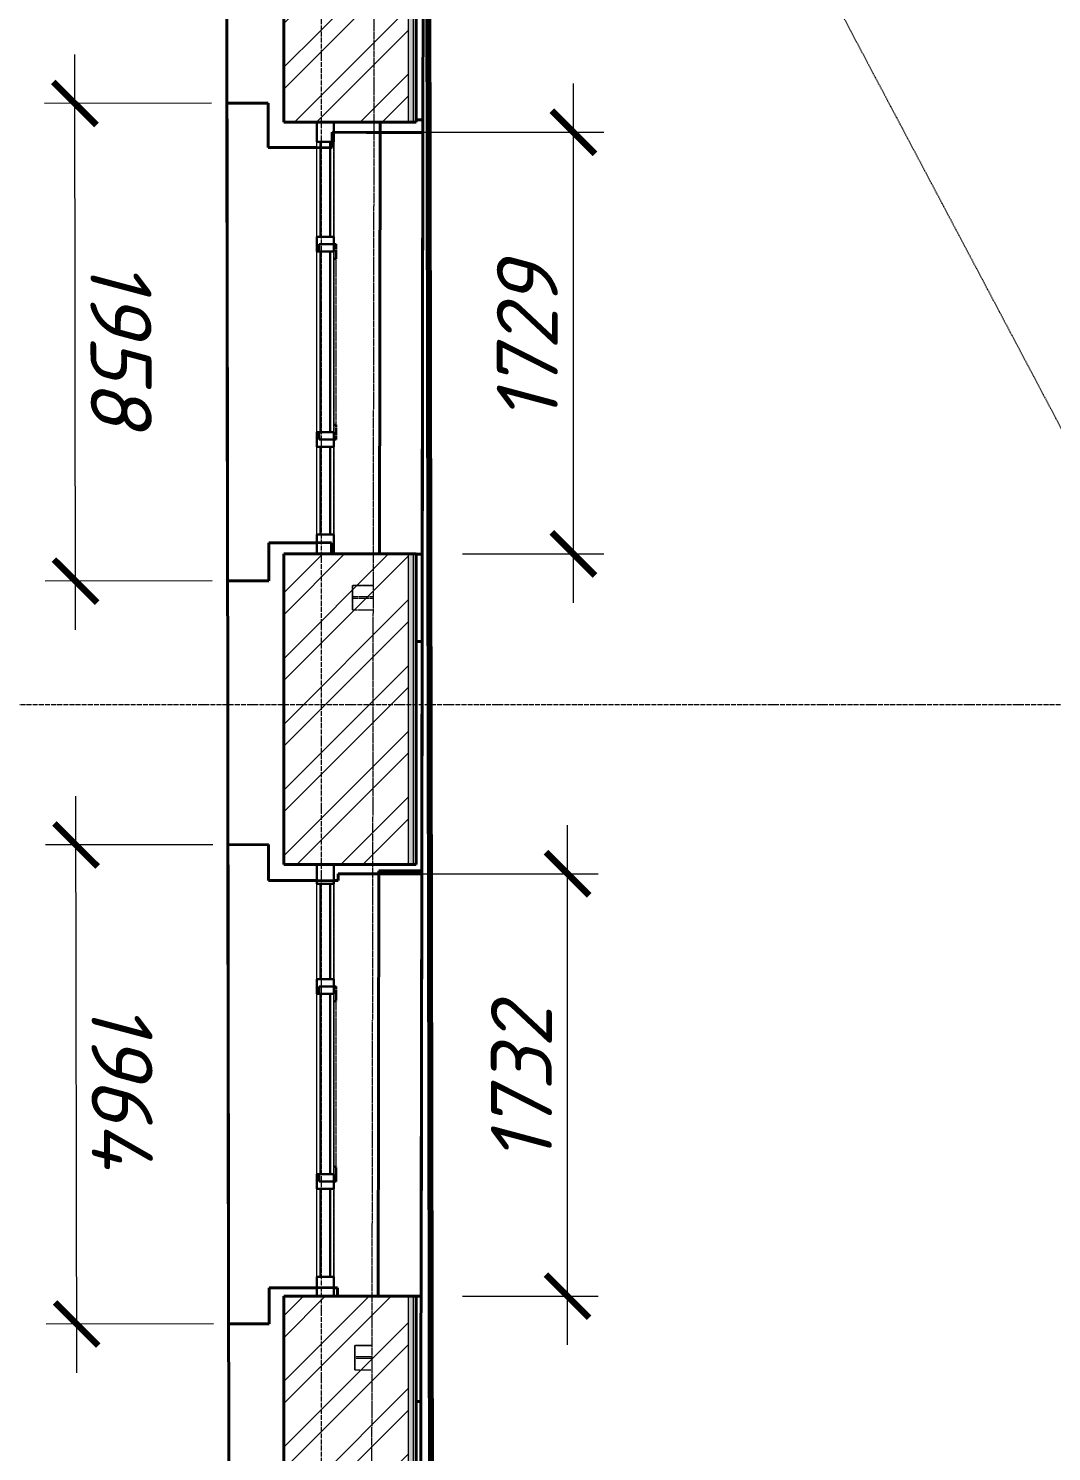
# Model space of a CAD drawing. Header units: millimetres. Extents: x 749182 to 2267578, y 70462 to 311449.
# Drawn here: x 1975630 to 1979822, y 109411 to 115245 of the extents above; entities that cross this region are included whole.
import ezdxf

# ---------------------------------------------------------------- set-up
doc = ezdxf.new("R2010")
doc.units = ezdxf.units.MM
for name, pattern in [('ADSK_Линия сетки', [25, 20, -2.5, 0, -2.5]), ('ADSK_Сверху', [4.5, 3, -1.5]), ('осеваяX2', [4, 2.5, -0.5, 0.5, -0.5])]:
    doc.linetypes.add(name, pattern=pattern)
doc.layers.get('Defpoints').update_dxf_attribs({"color": 255})
for name, color, linetype, lineweight in [('_ Окна', 7, 'Continuous', 30), ('Витраж', 7, 'Continuous', 9), ('Каркас', 7, 'Continuous', 9), ('Окна', 7, 'Continuous', 18), ('Оси', 165, 'осеваяX2', 13), ('Панели витража', 7, 'Continuous', 9), ('Перекрытие', 7, 'Continuous', 18), ('размеры', 7, 'Continuous', 9), ('Стены', 184, 'Continuous', 40), ('Стены внутренние', 7, 'Continuous', 18), ('Стены наружные', 7, 'Continuous', 18), ('Стены разрез', 7, 'Continuous', 35), ('Стены штриховка', 7, 'Continuous', 18), ('стояки', 7, 'Continuous', 9)]:
    doc.layers.add(name, color=color, linetype=linetype, lineweight=lineweight)
doc.layers.add('Линии', color=7, linetype='Continuous', lineweight=9, true_color=0x00a600)
doc.layers.add('планы со стояками отопление_dwg', color=7, linetype='Continuous', lineweight=9, true_color=0x767676)
doc.styles.add('М2', font='isocpeui.ttf')
doc.dimstyles.new('SPDS 1_100', dxfattribs={"dimscale": 100, "dimtxt": 2.5, "dimasz": 1.77, "dimexe": 1.25, "dimexo": 0.625, "dimtad": 1, "dimdec": 0, "dimrnd": 0.001, "dimzin": 9, "dimtxsty": 'М2', "dimblk": 'ARCHTICK', "dimcen": 2.5, "dimdle": 2, "dimclrt": 256, "dimadec": 0, "dimazin": 2, "dimtfac": 0.75, "dimtdec": 0, "dimtmove": 1, "dimatfit": 3, "dimfxl": 0, "dimtolj": 1, "dimlwd": 9, "dimlwe": 9, "dimarcsym": 0})

# ---------------------------------------------------------------- blocks, each defined once
blk = doc.blocks.new('Типовая двутавровая балка _АСТО 20-93_ Балки - 100х200мм-V2-01 План 1-го этажа маркировочный')
at = {"layer": 'Каркас', "color": 253, "linetype": 'ADSK_Сверху', "true_color": 0xaaaaaa}
for p, q in [((-6151.7, 50), (-6151.7, -50)), ((-6151.7, 50), (-6066, 50)), ((-6066.2, 3), (-6151.7, 3)), ((-6066.2, -3), (-6151.7, -3)), ((-6151.7, -50), (-6066.4, -50))]:
    blk.add_line(p, q, dxfattribs=at)
at = {"layer": 'Каркас', "color": 9, "linetype": 'ADSK_Сверху', "true_color": 0xb9b9b9}
for p, q in [((-6151.7, 3.4), (-6151.7, 50)), ((-6151.7, 50), (-6066, 50)), ((-6151.7, -50), (-6151.7, -3.4)), ((-6151.7, -50), (-6066.4, -50))]:
    blk.add_line(p, q, dxfattribs=at)
at = {"layer": 'Каркас', "color": 253, "linetype": 'ADSK_Сверху', "true_color": 0xb2b2b2}
for p, q in [((-6151.7, 50), (-6151.7, 15)), ((-6151.7, 15), (-6151.7, 50)), ((-6066, 50), (-6151.7, 50)), ((-6151.7, 50), (-6066, 50)), ((-6151.7, 3), (-6151.7, 15)), ((-6151.7, 3), (-6151.7, 15)), ((-6151.7, -3), (-6151.7, 3)), ((-6151.7, -15), (-6151.7, -3)), ((-6151.7, -15), (-6151.7, -3)), ((-6151.7, -50), (-6151.7, -15)), ((-6151.7, -15), (-6151.7, -50)), ((-6151.7, -50), (-6066.4, -50)), ((-6151.7, -50), (-6066.4, -50))]:
    blk.add_line(p, q, dxfattribs=at)
blk = doc.blocks.new('Типовая двутавровая балка _АСТО 20-93_ Балки - 100х200мм-838954-01 План 1-го этажа маркировочный')
at = {"layer": 'Каркас', "color": 253, "linetype": 'ADSK_Сверху', "true_color": 0xaaaaaa}
for p, q in [((-6142.1, 50), (-6142.1, -50)), ((-6142.1, 50), (-6071.2, 50)), ((-6071.3, 3), (-6142.1, 3)), ((-6071.3, -3), (-6142.1, -3)), ((-6142.1, -50), (-6071.5, -50))]:
    blk.add_line(p, q, dxfattribs=at)
at = {"layer": 'Каркас', "color": 9, "linetype": 'ADSK_Сверху', "true_color": 0xb9b9b9}
for p, q in [((-6142.1, 3.4), (-6142.1, 50)), ((-6142.1, 50), (-6071.2, 50)), ((-6142.1, -50), (-6142.1, -3.4)), ((-6142.1, -50), (-6071.5, -50))]:
    blk.add_line(p, q, dxfattribs=at)
at = {"layer": 'Каркас', "color": 253, "linetype": 'ADSK_Сверху', "true_color": 0xb2b2b2}
for p, q in [((-6142.1, 50), (-6142.1, 15)), ((-6142.1, 15), (-6142.1, 50)), ((-6071.2, 50), (-6142.1, 50)), ((-6142.1, 50), (-6071.2, 50)), ((-6142.1, 3), (-6142.1, 15)), ((-6142.1, 3), (-6142.1, 15)), ((-6142.1, -3), (-6142.1, 3)), ((-6142.1, -15), (-6142.1, -3)), ((-6142.1, -15), (-6142.1, -3)), ((-6142.1, -50), (-6142.1, -15)), ((-6142.1, -15), (-6142.1, -50)), ((-6142.1, -50), (-6071.5, -50)), ((-6142.1, -50), (-6071.5, -50))]:
    blk.add_line(p, q, dxfattribs=at)
blk = doc.blocks.new('Прямоугольный импост - 70х20_60мм-1441795-01 План 1-го этажа маркировочный')
at = {"layer": 'Витраж', "color": 253, "linetype": 'ADSK_Сверху', "true_color": 0xaaaaaa}
for p, q in [((18660.8, 33151.2), (18590.8, 33151.2)), ((18590.8, 33071.2), (18590.8, 33151.2)), ((18660.8, 33071.2), (18660.8, 33151.2))]:
    blk.add_line(p, q, dxfattribs=at)
blk = doc.blocks.new('Прямоугольный импост - 70х20_60мм-1439130-01 План 1-го этажа маркировочный')
at = {"layer": 'Витраж', "color": 253, "linetype": 'ADSK_Сверху', "true_color": 0xaaaaaa}
for p, q in [((-80, 35), (0, 35)), ((0, 35), (0, -35)), ((0, -35), (-80, -35))]:
    blk.add_line(p, q, dxfattribs=at)
blk = doc.blocks.new('Прямоугольный импост - 70х20_60мм-1439131-01 План 1-го этажа маркировочный')
at = {"layer": 'Витраж', "color": 253, "linetype": 'ADSK_Сверху', "true_color": 0xaaaaaa}
for p, q in [((0, 35), (-80, 35)), ((0, -35), (0, 35)), ((-80, -35), (0, -35))]:
    blk.add_line(p, q, dxfattribs=at)
blk = doc.blocks.new('Витраж-тент со смещением вовне - 60мм 30 сдвиг-V8-01 План 1-го этажа маркировочный')
at = {"layer": '_ Окна', "color": 253, "linetype": 'ADSK_Сверху', "true_color": 0xaaaaaa}
for p, q in [((-400, 25), (-400, -45)), ((-400, 25), (-370, 25)), ((-400, -45), (-400, 25)), ((400, 25), (370, 25)), ((400, -45), (400, 25)), ((400, -45), (400, 25)), ((-340, -45), (-400, -45)), ((-340, -35), (-340, -45)), ((340, -35), (340, -45)), ((340, -45), (400, -45))]:
    blk.add_line(p, q, dxfattribs=at)
at = {"layer": 'Окна', "color": 253, "linetype": 'ADSK_Сверху', "true_color": 0xaaaaaa}
blk.add_line((-340, -45), (340, -45), dxfattribs=at)
blk = doc.blocks.new('Прямоугольный импост - 70х20_60мм-1240131-01 План 1-го этажа маркировочный')
at = {"layer": 'Витраж', "color": 253, "linetype": 'ADSK_Сверху', "true_color": 0xaaaaaa}
for p, q in [((18590.8, 31381.2), (18590.8, 31461.2)), ((18660.8, 31381.2), (18660.8, 31461.2)), ((18590.8, 31381.2), (18660.8, 31381.2))]:
    blk.add_line(p, q, dxfattribs=at)
blk = doc.blocks.new('Прямоугольный импост - 70х60мм-1426887-01 План 1-го этажа маркировочный')
at = {"layer": 'Витраж', "color": 253, "linetype": 'ADSK_Сверху', "true_color": 0xaaaaaa}
for p, q in [((-6073.8, 27726.3), (-6143.8, 27726.3)), ((-6143.8, 27336.3), (-6143.8, 27726.3)), ((-6073.8, 27336.3), (-6073.8, 27726.3)), ((-6143.8, 27336.3), (-6073.8, 27336.3))]:
    blk.add_line(p, q, dxfattribs=at)
blk = doc.blocks.new('Прямоугольный импост - 70х60мм-1225009-01 План 1-го этажа маркировочный')
at = {"layer": 'Витраж', "color": 253, "linetype": 'ADSK_Сверху', "true_color": 0xaaaaaa}
for p, q in [((-5936, 11391.9), (-6006, 11391.9)), ((-6006, 11031.9), (-6006, 11391.9)), ((-5936, 11031.9), (-5936, 11391.9)), ((-6006, 11031.9), (-5936, 11031.9))]:
    blk.add_line(p, q, dxfattribs=at)
blk = doc.blocks.new('Прямоугольный импост - 70х60мм-1229542-01 План 1-го этажа маркировочный')
at = {"layer": 'Витраж', "color": 253, "linetype": 'ADSK_Сверху', "true_color": 0xaaaaaa}
for p, q in [((3808.5, 35377.6), (3738.5, 35377.6)), ((3738.5, 35377.6), (3738.5, 34637.6)), ((3808.5, 35377.6), (3808.5, 34637.6)), ((3738.5, 34637.6), (3808.5, 34637.6))]:
    blk.add_line(p, q, dxfattribs=at)
blk = doc.blocks.new('Прямоугольный импост - 70х60мм-1439128-01 План 1-го этажа маркировочный')
at = {"layer": 'Витраж', "color": 253, "linetype": 'ADSK_Сверху', "true_color": 0xaaaaaa}
for p, q in [((-30, 35), (30, 35)), ((30, -35), (-30, -35))]:
    blk.add_line(p, q, dxfattribs=at)
blk = doc.blocks.new('Существующие стены 1 эт - Существующие стены 1 эт-653793-01 План 1-го этажа маркировочный')
at = {"layer": 'Стены'}
for p, q in [((18235.6, 30592.8), (18216.3, 43696.8)), ((19028.3, 40517.6), (19026.2, 39253.6)), ((18391.7, 39322.6), (18222.7, 39322.3)), ((18225.6, 37364), (18222.7, 39322.3)), ((18392, 39140.7), (18391.7, 39322.6)), ((18847.6, 37474.2), (18850.5, 39244.2)), ((18850.5, 39244.2), (18847.6, 37474.2)), ((18997.8, 39253.7), (19026.2, 39253.6)), ((19026.2, 39253.6), (18997.8, 39253.7)), ((19026.2, 39253.6), (19022.7, 37114.7)), ((19022.7, 37114.7), (19026.2, 39253.6)), ((19026.2, 39253.6), (19022.7, 37114.7)), ((18794.6, 39202.9), (18660.8, 39203.1)), ((19026.1, 39202.5), (18794.6, 39202.9)), ((19026.1, 39202.5), (19023.3, 37473.6)), ((18590.8, 39141), (18392, 39140.7)), ((18394.4, 37519.6), (18590.8, 37519.9)), ((18394.6, 37364.2), (18394.4, 37519.6)), ((18997.8, 37473.6), (19023.3, 37473.6)), ((18225.6, 37364), (18394.6, 37364.2)), ((19022.7, 37114.7), (18997.8, 37114.8)), ((18997.8, 37114.8), (19022.7, 37114.7)), ((19022.7, 37114.7), (19021.2, 36174.6)), ((18393.6, 36282.5), (18227.2, 36282.2)), ((18230.1, 34318.1), (18227.2, 36282.2)), ((18393.8, 36135.5), (18393.6, 36282.5)), ((18842.6, 34431.2), (18845.4, 36174.9)), ((18845.4, 36174.9), (18842.6, 34431.2)), ((18845.4, 36174.9), (19021.2, 36174.6)), ((19021.2, 36174.6), (18845.4, 36174.9)), ((19021.2, 36174.6), (19017.6, 33999.6)), ((19017.6, 33999.6), (19021.2, 36174.6)), ((19021.2, 36174.6), (19017.6, 33999.6)), ((18590.8, 36135.8), (18393.8, 36135.5)), ((18678.5, 36135.9), (18660.8, 36135.9)), ((18818.5, 36162.8), (18678.5, 36163)), ((18678.5, 36163), (18678.5, 36135.9)), ((19021.2, 36162.4), (18818.5, 36162.8)), ((19021.2, 36162.4), (19018.3, 34430.6)), ((18396.3, 34465.6), (18590.8, 34465.9)), ((18396.5, 34318.3), (18396.3, 34465.6)), ((18660.8, 34466), (18675.8, 34466.1)), ((18675.8, 34466.1), (18675.7, 34431.2)), ((18997.8, 34430.6), (19018.3, 34430.6)), ((18230.1, 34318.1), (18396.5, 34318.3)), ((19017.6, 33999.6), (18997.8, 33999.7)), ((18997.8, 33999.7), (19017.6, 33999.6)), ((19017.6, 33999.6), (19016.1, 33046.6))]:
    blk.add_line(p, q, dxfattribs=at)
at = {"layer": 'Стены разрез'}
for p, q in [((19026.1, 39202.5), (19028.2, 40489.6)), ((18221.2, 40379.6), (18222.7, 39322.3)), ((18222.7, 39322.3), (18391.7, 39322.6)), ((18391.7, 39322.6), (18392, 39140.7)), ((18654.5, 39141.1), (18654.6, 39203.2)), ((18654.6, 39203.2), (18794.6, 39202.9)), ((18794.6, 39202.9), (19026.1, 39202.5)), ((18392, 39140.7), (18654.5, 39141.1)), ((18651.8, 37519.9), (18394.4, 37519.6)), ((18394.4, 37519.6), (18394.6, 37364.2)), ((18651.7, 37474.2), (18651.8, 37519.9)), ((18791.7, 37473.9), (18651.7, 37474.2)), ((19023.3, 37473.6), (18791.7, 37473.9)), ((19021.2, 36162.4), (19023.3, 37473.6)), ((18394.6, 37364.2), (18225.6, 37364)), ((18225.6, 37364), (18227.2, 36282.2)), ((18227.2, 36282.2), (18393.6, 36282.5)), ((18393.6, 36282.5), (18393.8, 36135.5)), ((18393.8, 36135.5), (18678.5, 36135.9)), ((18678.5, 36135.9), (18678.5, 36163)), ((18678.5, 36163), (18818.5, 36162.8)), ((18818.5, 36162.8), (19021.2, 36162.4)), ((18675.8, 34466.1), (18396.3, 34465.6)), ((18396.3, 34465.6), (18396.5, 34318.3)), ((18675.7, 34431.2), (18675.8, 34466.1)), ((18815.7, 34430.9), (18675.7, 34431.2)), ((19018.3, 34430.6), (18815.7, 34430.9)), ((19016.1, 33106.5), (19018.3, 34430.6)), ((18396.5, 34318.3), (18230.1, 34318.1)), ((18230.1, 34318.1), (18231.7, 33248.7))]:
    blk.add_line(p, q, dxfattribs=at)
blk = doc.blocks.new('Системная панель - _AR_Стекло_40мм_привязка по центру-V82-01 План 1-го этажа маркировочный')
at = {"layer": 'Панели витража', "lineweight": 30}
for p, q in [((180, 20), (-180, 20)), ((-180, 20), (-180, -20)), ((180, -20), (180, 20)), ((-180, -20), (180, -20))]:
    blk.add_line(p, q, dxfattribs=at)
blk = doc.blocks.new('Прямоугольный импост - 70х20_60мм-V83-01 План 1-го этажа маркировочный')
at = {"layer": 'Витраж', "lineweight": 30}
for p, q in [((-80, 35), (0, 35)), ((-80, -35), (-80, 35)), ((0, 35), (0, -35)), ((0, -35), (-80, -35))]:
    blk.add_line(p, q, dxfattribs=at)
blk = doc.blocks.new('Прямоугольный импост - 70х20_60мм-V84-01 План 1-го этажа маркировочный')
at = {"layer": 'Витраж', "lineweight": 30}
for p, q in [((0, 35), (-80, 35)), ((-80, 35), (-80, -35)), ((0, -35), (0, 35)), ((-80, -35), (0, -35))]:
    blk.add_line(p, q, dxfattribs=at)
blk = doc.blocks.new('Системная панель - _AR_Стекло_40мм_привязка по центру-V85-01 План 1-го этажа маркировочный')
at = {"layer": 'Панели витража', "lineweight": 30}
for p, q in [((195, 20), (-195, 20)), ((-195, 20), (-195, -20)), ((195, -20), (195, 20)), ((-195, -20), (195, -20))]:
    blk.add_line(p, q, dxfattribs=at)
blk = doc.blocks.new('Системная панель - _AR_Стекло_40мм_привязка по центру-1240112-01 План 1-го этажа маркировочный')
at = {"layer": 'Панели витража', "lineweight": 30}
for p, q in [((370, 20), (-370, 20)), ((-370, 20), (-370, -20)), ((370, -20), (370, 20)), ((-370, -20), (370, -20))]:
    blk.add_line(p, q, dxfattribs=at)
blk = doc.blocks.new('Прямоугольный импост - 70х60мм-V40-01 План 1-го этажа маркировочный')
at = {"layer": 'Витраж'}
for p, q in [((-6006, 9731.9), (-6006, 10091.9)), ((-5936, 10091.9), (-5936, 9731.9))]:
    blk.add_line(p, q, dxfattribs=at)
blk = doc.blocks.new('Прямоугольный импост - 70х60мм-V44-01 План 1-го этажа маркировочный')
at = {"layer": 'Витраж'}
for p, q in [((-6143.8, 27336.3), (-6143.8, 27726.3)), ((-6073.8, 27726.3), (-6073.8, 27336.3))]:
    blk.add_line(p, q, dxfattribs=at)
blk = doc.blocks.new('Прямоугольный импост - 70х60мм-V86-01 План 1-го этажа маркировочный')
at = {"layer": 'Витраж', "lineweight": 30}
for p, q in [((-30, 35), (30, 35)), ((-30, -35), (-30, 35)), ((30, 35), (30, -35)), ((30, -35), (-30, -35))]:
    blk.add_line(p, q, dxfattribs=at)
blk = doc.blocks.new('Прямоугольный импост - 70х60мм-V87-01 План 1-го этажа маркировочный')
at = {"layer": 'Витраж'}
for p, q in [((18590.8, 34931.2), (18590.8, 35671.2)), ((18660.8, 35671.2), (18660.8, 34931.2))]:
    blk.add_line(p, q, dxfattribs=at)
blk = doc.blocks.new('Системная панель - _AR_Стекло_40мм_привязка по центру-V88-01 План 1-го этажа маркировочный')
at = {"layer": 'Панели витража', "lineweight": 30}
for p, q in [((180, 20), (-180, 20)), ((-180, 20), (-180, -20)), ((180, -20), (180, 20)), ((-180, -20), (180, -20))]:
    blk.add_line(p, q, dxfattribs=at)
blk = doc.blocks.new('Прямоугольный импост - 70х20_60мм-V89-01 План 1-го этажа маркировочный')
at = {"layer": 'Витраж', "lineweight": 30}
for p, q in [((-80, 35), (0, 35)), ((-80, -35), (-80, 35)), ((0, 35), (0, -35)), ((0, -35), (-80, -35))]:
    blk.add_line(p, q, dxfattribs=at)
blk = doc.blocks.new('Прямоугольный импост - 70х20_60мм-V90-01 План 1-го этажа маркировочный')
at = {"layer": 'Витраж', "lineweight": 30}
for p, q in [((0, 35), (-80, 35)), ((-80, 35), (-80, -35)), ((0, -35), (0, 35)), ((-80, -35), (0, -35))]:
    blk.add_line(p, q, dxfattribs=at)
blk = doc.blocks.new('Системная панель - _AR_Стекло_40мм_привязка по центру-V91-01 План 1-го этажа маркировочный')
at = {"layer": 'Панели витража', "lineweight": 30}
for p, q in [((195, 20), (-195, 20)), ((-195, 20), (-195, -20)), ((195, -20), (195, 20)), ((-195, -20), (195, -20))]:
    blk.add_line(p, q, dxfattribs=at)
blk = doc.blocks.new('Системная панель - _AR_Стекло_40мм_привязка по центру-V92-01 План 1-го этажа маркировочный')
at = {"layer": 'Панели витража', "lineweight": 30}
for p, q in [((370, 20), (-370, 20)), ((-370, 20), (-370, -20)), ((370, -20), (370, 20)), ((-370, -20), (370, -20))]:
    blk.add_line(p, q, dxfattribs=at)
blk = doc.blocks.new('Прямоугольный импост - 70х60мм-V93-01 План 1-го этажа маркировочный')
at = {"layer": 'Витраж'}
for p, q in [((18590.8, 39141), (18590.8, 39164.2)), ((18660.8, 39164.2), (18660.8, 38774.2)), ((18590.8, 38774.2), (18590.8, 39141))]:
    blk.add_line(p, q, dxfattribs=at)
blk = doc.blocks.new('Прямоугольный импост - 70х60мм-V94-01 План 1-го этажа маркировочный')
at = {"layer": 'Витраж', "lineweight": 30}
for p, q in [((-30, 35), (30, 35)), ((-30, -35), (-30, 35)), ((30, 35), (30, -35)), ((30, -35), (-30, -35))]:
    blk.add_line(p, q, dxfattribs=at)
blk = doc.blocks.new('планы со стояками отопление_dwg-1484427-01 План 1-го этажа маркировочный')
at = {"layer": 'стояки', "lineweight": 80}
blk.add_line((191438.4, 198942.1), (191476.8, 176908.9), dxfattribs=at)
blk = doc.blocks.new('_ArchTick')
at = {"color": 0, "linetype": 'ByBlock', "const_width": 0.15}
blk.add_lwpolyline([(-0.5, -0.5), (0.5, 0.5)], dxfattribs=at)
blk = doc.blocks.new('*D2851')
at = {"layer": 'Defpoints', "color": 0, "lineweight": 20, "transparency": 16777216}
for p in [(1976874.8, 114819.8), (1977863.1, 114819.8), (1977346.1, 113090.8)]:
    blk.add_point(p, dxfattribs=at)
at = {"layer": 'размеры', "color": 0, "lineweight": 9, "transparency": 16777216}
for p, q in [((1977863.1, 112890.8), (1977863.1, 115019.8)), ((1976937.3, 114819.8), (1977988.1, 114819.8)), ((1977408.6, 113090.8), (1977988.1, 113090.8))]:
    blk.add_line(p, q, dxfattribs=at)
at = {"layer": 'размеры', "color": 0, "lineweight": 9, "transparency": 16777216, "xscale": 177, "yscale": 177, "zscale": 177}
for p, rotation in [((1977863.1, 114819.8), 90), ((1977863.1, 113090.8), 270)]:
    blk.add_blockref('_ArchTick', p, dxfattribs=dict(at, rotation=rotation))
at = {"layer": 'размеры', "lineweight": 20, "transparency": 16777216, "insert": (1977674, 113955.3), "char_height": 250, "width": 560.473, "attachment_point": 5, "rotation": 90, "style": 'М2'}
blk.add_mtext('\\A1;1729', dxfattribs=at)
blk = doc.blocks.new('*D2852')
at = {"layer": 'Defpoints', "color": 0, "lineweight": 20, "transparency": 16777216}
for p in [(1975820.1, 114938), (1976443, 114938.9), (1976445.8, 112980.6)]:
    blk.add_point(p, dxfattribs=at)
at = {"layer": 'размеры', "color": 0, "lineweight": 9, "transparency": 16777216}
for p, q in [((1975823.3, 112779.7), (1975819.8, 115138)), ((1976380.5, 114938.8), (1975695.1, 114937.8)), ((1976383.3, 112980.5), (1975698, 112979.5))]:
    blk.add_line(p, q, dxfattribs=at)
at = {"layer": 'размеры', "color": 0, "lineweight": 9, "transparency": 16777216, "xscale": 177, "yscale": 177, "zscale": 177}
for p, rotation in [((1975820.1, 114938), 90.08422601449689), ((1975823, 112979.7), 270.0842260144969)]:
    blk.add_blockref('_ArchTick', p, dxfattribs=dict(at, rotation=rotation))
at = {"layer": 'размеры', "lineweight": 20, "transparency": 16777216, "insert": (1976009.1, 113959.1), "char_height": 250, "width": 560.473, "attachment_point": 5, "rotation": 270.08423, "style": 'М2'}
blk.add_mtext('\\A1;1958', dxfattribs=at)
blk = doc.blocks.new('*D2853')
at = {"layer": 'Defpoints', "color": 0, "lineweight": 20, "transparency": 16777216}
for p in [(1976898.8, 111779.6), (1977839.1, 111779.6), (1977346.1, 110047.8)]:
    blk.add_point(p, dxfattribs=at)
at = {"layer": 'размеры', "color": 0, "lineweight": 9, "transparency": 16777216}
for p, q in [((1977839.1, 109847.8), (1977839.1, 111979.6)), ((1976961.3, 111779.6), (1977964.1, 111779.6)), ((1977408.6, 110047.8), (1977964.1, 110047.8))]:
    blk.add_line(p, q, dxfattribs=at)
at = {"layer": 'размеры', "color": 0, "lineweight": 9, "transparency": 16777216, "xscale": 177, "yscale": 177, "zscale": 177}
for p, rotation in [((1977839.1, 111779.6), 90), ((1977839.1, 110047.8), 270)]:
    blk.add_blockref('_ArchTick', p, dxfattribs=dict(at, rotation=rotation))
at = {"layer": 'размеры', "lineweight": 20, "transparency": 16777216, "insert": (1977650, 110913.7), "char_height": 250, "width": 560.473, "attachment_point": 5, "rotation": 90, "style": 'М2'}
blk.add_mtext('\\A1;1732', dxfattribs=at)
blk = doc.blocks.new('*D2854')
at = {"layer": 'Defpoints', "color": 0, "lineweight": 20, "transparency": 16777216}
for p in [(1975824.6, 111897.9), (1976447.4, 111898.8), (1976450.3, 109934.7)]:
    blk.add_point(p, dxfattribs=at)
at = {"layer": 'размеры', "color": 0, "lineweight": 9, "transparency": 16777216}
for p, q in [((1975827.8, 109733.8), (1975824.3, 112097.9)), ((1976384.9, 111898.7), (1975699.6, 111897.7)), ((1976387.8, 109934.6), (1975702.5, 109933.6))]:
    blk.add_line(p, q, dxfattribs=at)
at = {"layer": 'размеры', "color": 0, "lineweight": 9, "transparency": 16777216, "xscale": 177, "yscale": 177, "zscale": 177}
for p, rotation in [((1975824.6, 111897.9), 90.08422601449689), ((1975827.5, 109933.8), 270.0842260144969)]:
    blk.add_blockref('_ArchTick', p, dxfattribs=dict(at, rotation=rotation))
at = {"layer": 'размеры', "lineweight": 20, "transparency": 16777216, "insert": (1976013.5, 110916.1), "char_height": 250, "width": 580.928, "attachment_point": 5, "rotation": 270.08423, "style": 'М2'}
blk.add_mtext('\\A1;1964', dxfattribs=at)

msp = doc.modelspace()

# ---------------------------------------------------------------- hatches: boundary and pattern name
at = {"layer": 'Стены внутренние', "lineweight": 9}
h = msp.add_hatch(dxfattribs=at)
h.set_pattern_fill('FP_2', color=256, style=0, pattern_type=2)
h.set_pattern_definition([(0, (1958220.23, 75616.62), (406.4, 101.6), [33.528, -271.272, 33.528, -271.272, -1625.6]), (0, (1958220.23, 75616.62), (406.4, 101.6), [-609.6, 33.528, -576.072, 33.528, -271.272, -711.2]), (0, (1958220.23, 75616.62), (406.4, 101.6), [-1524, 33.528, -169.672, 33.528, -474.472]), (120, (1958372.63, 75667.42), (-291.18818, 301.15272), [33.528, -271.272, 33.528, -271.272, -1625.6]), (120, (1958372.63, 75667.42), (-291.18818, 301.15272), [-609.6, 33.528, -576.072, 33.528, -271.272, -711.2]), (120, (1958372.63, 75667.42), (-291.18818, 301.15272), [-1524, 33.528, -169.672, 33.528, -474.472]), (240, (1958423.43, 75870.62), (-115.21182, -402.75272), [33.528, -271.272, 33.528, -271.272, -1625.6]), (240, (1958423.43, 75870.62), (-115.21182, -402.75272), [-609.6, 33.528, -576.072, 33.528, -271.272, -711.2]), (240, (1958423.43, 75870.62), (-115.21182, -402.75272), [-1524, 33.528, -169.672, 33.528, -474.472])])
h.paths.add_polyline_path([(1977186.0611, 96269.092), (1977206.0611, 96269.1277), (1977206.0611, 97863.689), (1977186.0611, 97863.1295), (1977186.0611, 96290.263)])
h.paths.add_polyline_path([(1977186.0611, 99633.689), (1977206.0611, 99633.689), (1977206.0611, 100905.8262), (1977186.0611, 100905.8262), (1977186.0611, 99828.6166)])
h.paths.add_polyline_path([(1977206.0611, 102675.8262), (1977206.0611, 103950.7561), (1977186.0611, 103950.1705), (1977186.0611, 102675.8262)])
h.paths.add_polyline_path([(1977206.0611, 105720.7561), (1977206.0611, 106997.8052), (1977186.0611, 106997.2196), (1977186.0611, 105720.7561)])
h.paths.add_polyline_path([(1977186.0611, 108767.8052), (1977206.0611, 108767.8052), (1977206.0611, 110047.774), (1977186.0611, 110047.2131), (1977186.0611, 109055.5716)])
h.paths.add_polyline_path([(1977206.0611, 111817.774), (1977206.0611, 113090.787), (1977186.0611, 113090.1788), (1977186.0611, 111817.774)])
h.paths.add_polyline_path([(1977186.0611, 114860.787), (1977206.0611, 114860.787), (1977206.0611, 116106.8035), (1977186.0611, 116106.1952), (1977186.0611, 114870.2313)])
h.paths.add_polyline_path([(1977186.0611, 117876.8035), (1977206.0611, 117876.8035), (1977206.0611, 118631.7457), (1977186.0611, 118631.7457), (1977186.0611, 117968.0463)])
at = {"layer": 'Стены наружные', "lineweight": 9}
h = msp.add_hatch(dxfattribs=at)
h.set_pattern_fill('FP_3', color=256, angle=45, style=0, pattern_type=2)
h.set_pattern_definition([(45, (1958220.23, 75616.62), (-134.70384, 134.70384), []), (45, (1958310.03, 75616.62), (-134.70384, 134.70384), [])])
h.paths.add_polyline_path([(1976676.0611, 96025.2503), (1977165.7536, 96025.2503), (1977165.3185, 96269.055), (1977186.0611, 96269.092), (1977186.0611, 97863.689), (1976676.0611, 97863.4598), (1976676.0611, 96037.164)])
h.paths.add_polyline_path([(1976676.0611, 99633.689), (1977186.0611, 99633.689), (1977186.0611, 100905.8262), (1976676.0611, 100905.8262), (1976676.0611, 100326.3599)])
h.paths.add_polyline_path([(1976676.0611, 102675.8262), (1977186.0611, 102675.8262), (1977186.0611, 103950.7561), (1976676.0611, 103950.7561), (1976676.0611, 102716.6657)])
h.paths.add_polyline_path([(1977186.0611, 105720.7561), (1977186.0611, 106997.8052), (1976676.0611, 106997.5761), (1976676.0611, 105720.7561), (1977102.9813, 105720.7561)])
h.paths.add_polyline_path([(1977102.9813, 108767.8052), (1977186.0611, 108767.8052), (1977186.0611, 110047.774), (1976676.0611, 110047.774), (1976676.0611, 108767.8052)])
h.paths.add_polyline_path([(1977186.0611, 111817.774), (1977186.0611, 113090.787), (1976676.0611, 113090.787), (1976676.0611, 111817.774), (1977102.9813, 111817.774)])
h.paths.add_polyline_path([(1977102.9813, 114860.787), (1977186.0611, 114860.787), (1977186.0611, 116106.8035), (1976676.0611, 116106.8035), (1976676.0611, 114860.787)])
h.paths.add_polyline_path([(1976799.4278, 117876.8035), (1977186.0611, 117876.8035), (1977186.0611, 118631.7457), (1976676.0611, 118631.7457), (1976676.0611, 117876.8035)])

# ---------------------------------------------------------------- linework, layer by layer
at = {"layer": 'Линии', "linetype": 'ADSK_Сверху'}
msp.add_line((1977218.0611, 118599.7457), (1988995.2418, 96350.4113), dxfattribs=at)
at = {"layer": 'Оси', "linetype": 'ADSK_Линия сетки'}
for p, q in [((1976830.1361, 71313.2448), (1976830.1361, 120151.4054)), ((1947134.001, 112473.407), (2015361.944, 112473.407))]:
    msp.add_line(p, q, dxfattribs=at)
at = {"layer": 'Перекрытие', "linetype": 'ADSK_Сверху'}
msp.add_line((1977011.7834, 93701.2503), (1977052.8435, 118783.1291), dxfattribs=at)
at = {"layer": 'Стены внутренние', "lineweight": 40}
for p, q in [((1977218.0611, 114860.787), (1977218.0611, 116106.8035)), ((1977186.0611, 114860.787), (1977218.0611, 114860.787)), ((1977218.0611, 113090.787), (1977186.0611, 113090.787)), ((1977218.0611, 111817.774), (1977218.0611, 113090.787)), ((1977186.0611, 111817.774), (1977218.0611, 111817.774)), ((1977218.0611, 110047.774), (1977186.0611, 110047.774)), ((1977218.0611, 108767.8052), (1977218.0611, 110047.774))]:
    msp.add_line(p, q, dxfattribs=at)
at = {"layer": 'Стены наружные', "lineweight": 40}
for p, q in [((1976676.0611, 116106.8035), (1976676.0611, 114860.787)), ((1976676.0611, 114860.787), (1977186.0611, 114860.787)), ((1976676.0611, 113090.787), (1976676.0611, 111817.774)), ((1977186.0611, 113090.787), (1976676.0611, 113090.787)), ((1976676.0611, 111817.774), (1977186.0611, 111817.774)), ((1976676.0611, 110047.774), (1976676.0611, 108767.8052)), ((1977186.0611, 110047.774), (1976676.0611, 110047.774))]:
    msp.add_line(p, q, dxfattribs=at)
at = {"layer": 'Стены штриховка'}
for p, q in [((1977186.0611, 116106.8035), (1977186.0611, 114860.787)), ((1977206.0611, 116106.8035), (1977206.0611, 114860.787)), ((1977216.0611, 116106.8035), (1977216.0611, 114860.787)), ((1977186.0611, 113090.787), (1977186.0611, 111817.774)), ((1977206.0611, 113090.787), (1977206.0611, 111817.774)), ((1977216.0611, 113090.787), (1977216.0611, 111817.774)), ((1977186.0611, 110047.774), (1977186.0611, 108767.8052)), ((1977206.0611, 110047.774), (1977206.0611, 108767.8052)), ((1977216.0611, 110047.774), (1977216.0611, 108767.8052))]:
    msp.add_line(p, q, dxfattribs=at)

# ---------------------------------------------------------------- block references
at = {"layer": '_ Окна', "color": 253, "linetype": 'ADSK_Сверху', "true_color": 0xaaaaaa, "rotation": 89.99999999999993}
for p in [(1976846.0611, 113960.787), (1976846.0611, 110917.774)]:
    msp.add_blockref('Витраж-тент со смещением вовне - 60мм 30 сдвиг-V8-01 План 1-го этажа маркировочный', p, dxfattribs=at)
at = {"layer": 'Витраж', "color": 253, "linetype": 'ADSK_Сверху', "true_color": 0xaaaaaa}
for name, p in [('Прямоугольный импост - 70х20_60мм-1441795-01 План 1-го этажа маркировочный', (1958220.2258, 81709.6005)), ('Прямоугольный импост - 70х60мм-1426887-01 План 1-го этажа маркировочный', (1982954.8124, 87054.4399)), ('Прямоугольный импост - 70х60мм-1225009-01 План 1-го этажа маркировочный', (1982817.1032, 102138.8619)), ('Прямоугольный импост - 70х20_60мм-1240131-01 План 1-го этажа маркировочный', (1958220.2258, 81709.6005)), ('Прямоугольный импост - 70х20_60мм-1441795-01 План 1-го этажа маркировочный', (1958220.2258, 78666.5874)), ('Прямоугольный импост - 70х60мм-1426887-01 План 1-го этажа маркировочный', (1982954.8124, 84011.4268)), ('Прямоугольный импост - 70х60мм-1225009-01 План 1-го этажа маркировочный', (1982817.1032, 99095.8488)), ('Прямоугольный импост - 70х20_60мм-1240131-01 План 1-го этажа маркировочный', (1958220.2258, 78666.5874))]:
    msp.add_blockref(name, p, dxfattribs=at)
at = {"layer": 'Витраж', "color": 253, "linetype": 'ADSK_Сверху', "true_color": 0xaaaaaa, "extrusion": (0, 0, -1), "rotation": 90.00000000000007}
for name, p in [('Прямоугольный импост - 70х20_60мм-1439130-01 План 1-го этажа маркировочный', (-1976846.0611, 114860.787)), ('Прямоугольный импост - 70х60мм-1439128-01 План 1-го этажа маркировочный', (-1976846.0611, 114360.787)), ('Прямоугольный импост - 70х60мм-1439128-01 План 1-го этажа маркировочный', (-1976846.0611, 113560.787)), ('Прямоугольный импост - 70х20_60мм-1439130-01 План 1-го этажа маркировочный', (-1976846.0611, 111817.774)), ('Прямоугольный импост - 70х60мм-1439128-01 План 1-го этажа маркировочный', (-1976846.0611, 111317.774)), ('Прямоугольный импост - 70х60мм-1439128-01 План 1-го этажа маркировочный', (-1976846.0611, 110517.774))]:
    msp.add_blockref(name, p, dxfattribs=at)
at = {"layer": 'Витраж', "extrusion": (0, 0, -1), "rotation": 90.00000000000007}
for name, p in [('Прямоугольный импост - 70х20_60мм-V89-01 План 1-го этажа маркировочный', (-1976846.0611, 114860.787)), ('Прямоугольный импост - 70х60мм-V94-01 План 1-го этажа маркировочный', (-1976846.0611, 114360.787)), ('Прямоугольный импост - 70х60мм-V94-01 План 1-го этажа маркировочный', (-1976846.0611, 113560.787)), ('Прямоугольный импост - 70х20_60мм-V83-01 План 1-го этажа маркировочный', (-1976846.0611, 111817.774)), ('Прямоугольный импост - 70х60мм-V86-01 План 1-го этажа маркировочный', (-1976846.0611, 111317.774)), ('Прямоугольный импост - 70х60мм-V86-01 План 1-го этажа маркировочный', (-1976846.0611, 110517.774))]:
    msp.add_blockref(name, p, dxfattribs=at)
at = {"layer": 'Витраж'}
for name, p in [('Прямоугольный импост - 70х60мм-V93-01 План 1-го этажа маркировочный', (1958220.2258, 75616.6187)), ('Прямоугольный импост - 70х60мм-V87-01 План 1-го этажа маркировочный', (1958220.2258, 78659.6317)), ('Прямоугольный импост - 70х60мм-V40-01 План 1-го этажа маркировочный', (1982817.1032, 103438.8619)), ('Прямоугольный импост - 70х60мм-V44-01 План 1-го этажа маркировочный', (1982954.8124, 84011.4268)), ('Прямоугольный импост - 70х60мм-V87-01 План 1-го этажа маркировочный', (1958220.2258, 75616.6187)), ('Прямоугольный импост - 70х60мм-V40-01 План 1-го этажа маркировочный', (1982817.1032, 100395.8488))]:
    msp.add_blockref(name, p, dxfattribs=at)
at = {"layer": 'Витраж', "color": 253, "linetype": 'ADSK_Сверху', "true_color": 0xaaaaaa}
for name, p, rotation in [('Прямоугольный импост - 70х60мм-1229542-01 План 1-го этажа маркировочный', (1980619.5602, 148968.4296), 180), ('Прямоугольный импост - 70х20_60мм-1439131-01 План 1-го этажа маркировочный', (1976846.0611, 113090.787), 269.9999999999999), ('Прямоугольный импост - 70х60мм-1229542-01 План 1-го этажа маркировочный', (1980619.5602, 145925.4165), 180), ('Прямоугольный импост - 70х20_60мм-1439131-01 План 1-го этажа маркировочный', (1976846.0611, 110047.774), 269.9999999999999)]:
    msp.add_blockref(name, p, dxfattribs=dict(at, rotation=rotation))
at = {"layer": 'Витраж', "rotation": 269.9999999999999}
for name, p in [('Прямоугольный импост - 70х20_60мм-V90-01 План 1-го этажа маркировочный', (1976846.0611, 113090.787)), ('Прямоугольный импост - 70х20_60мм-V84-01 План 1-го этажа маркировочный', (1976846.0611, 110047.774))]:
    msp.add_blockref(name, p, dxfattribs=at)
at = {"layer": 'Каркас', "color": 253, "linetype": 'ADSK_Сверху', "true_color": 0xaaaaaa, "rotation": 0.1151494702578507}
for name, p in [('Типовая двутавровая балка _АСТО 20-93_ Балки - 100х200мм-V2-01 План 1-го этажа маркировочный', (1983109.4509, 112923.9182)), ('Типовая двутавровая балка _АСТО 20-93_ Балки - 100х200мм-838954-01 План 1-го этажа маркировочный', (1983109.4509, 109807.8131))]:
    msp.add_blockref(name, p, dxfattribs=at)
at = {"layer": 'Панели витража', "rotation": 89.99999999999993}
for name, p in [('Системная панель - _AR_Стекло_40мм_привязка по центру-V91-01 План 1-го этажа маркировочный', (1976846.0611, 114585.787)), ('Системная панель - _AR_Стекло_40мм_привязка по центру-V92-01 План 1-го этажа маркировочный', (1976846.0611, 113960.787)), ('Системная панель - _AR_Стекло_40мм_привязка по центру-V88-01 План 1-го этажа маркировочный', (1976846.0611, 113350.787)), ('Системная панель - _AR_Стекло_40мм_привязка по центру-V85-01 План 1-го этажа маркировочный', (1976846.0611, 111542.774)), ('Системная панель - _AR_Стекло_40мм_привязка по центру-1240112-01 План 1-го этажа маркировочный', (1976846.0611, 110917.774)), ('Системная панель - _AR_Стекло_40мм_привязка по центру-V82-01 План 1-го этажа маркировочный', (1976846.0611, 110307.774))]:
    msp.add_blockref(name, p, dxfattribs=at)
at = {"layer": 'планы со стояками отопление_dwg', "color": 6, "true_color": 0xff00ff}
msp.add_blockref('планы со стояками отопление_dwg-1484427-01 План 1-го этажа маркировочный', (1785824.7266, -80460.4271), dxfattribs=at)
at = {"layer": 'Стены', "color": 243, "true_color": 0xbb5389}
msp.add_blockref('Существующие стены 1 эт - Существующие стены 1 эт-653793-01 План 1-го этажа маркировочный', (1958220.2258, 75616.6187), dxfattribs=at)

# ---------------------------------------------------------------- dimensions: what is measured, and where the dimension line sits
at = {"layer": 'размеры', "lineweight": 20}
for base, p1, p2, angle, picture, middle in [((1975820.1267, 114938.0227), (1976445.8458, 112980.6005), (1976442.967, 114938.9383), 270.08422601, '*D2852', (1976009.0659, 113959.1294)), ((1977863.063, 114819.7693), (1977346.0611, 113090.787), (1976874.7832, 114819.7693), 90, '*D2851', (1977673.9531, 113955.2782)), ((1975824.5957, 111897.9193), (1976450.3233, 109934.7212), (1976447.436, 111898.8348), 270.08422601, '*D2854', (1976013.5392, 110916.138)), ((1977839.0946, 111779.6253), (1977346.0611, 110047.774), (1976898.7563, 111779.6253), 90, '*D2853', (1977649.9847, 110913.6996))]:
    dim = msp.add_linear_dim(base=base, p1=p1, p2=p2, angle=angle, dimstyle='SPDS 1_100', dxfattribs=at)
    dim.commit()
    dim.dimension.update_dxf_attribs({"geometry": picture, "text_midpoint": middle})

doc.saveas('drawing.dxf')
